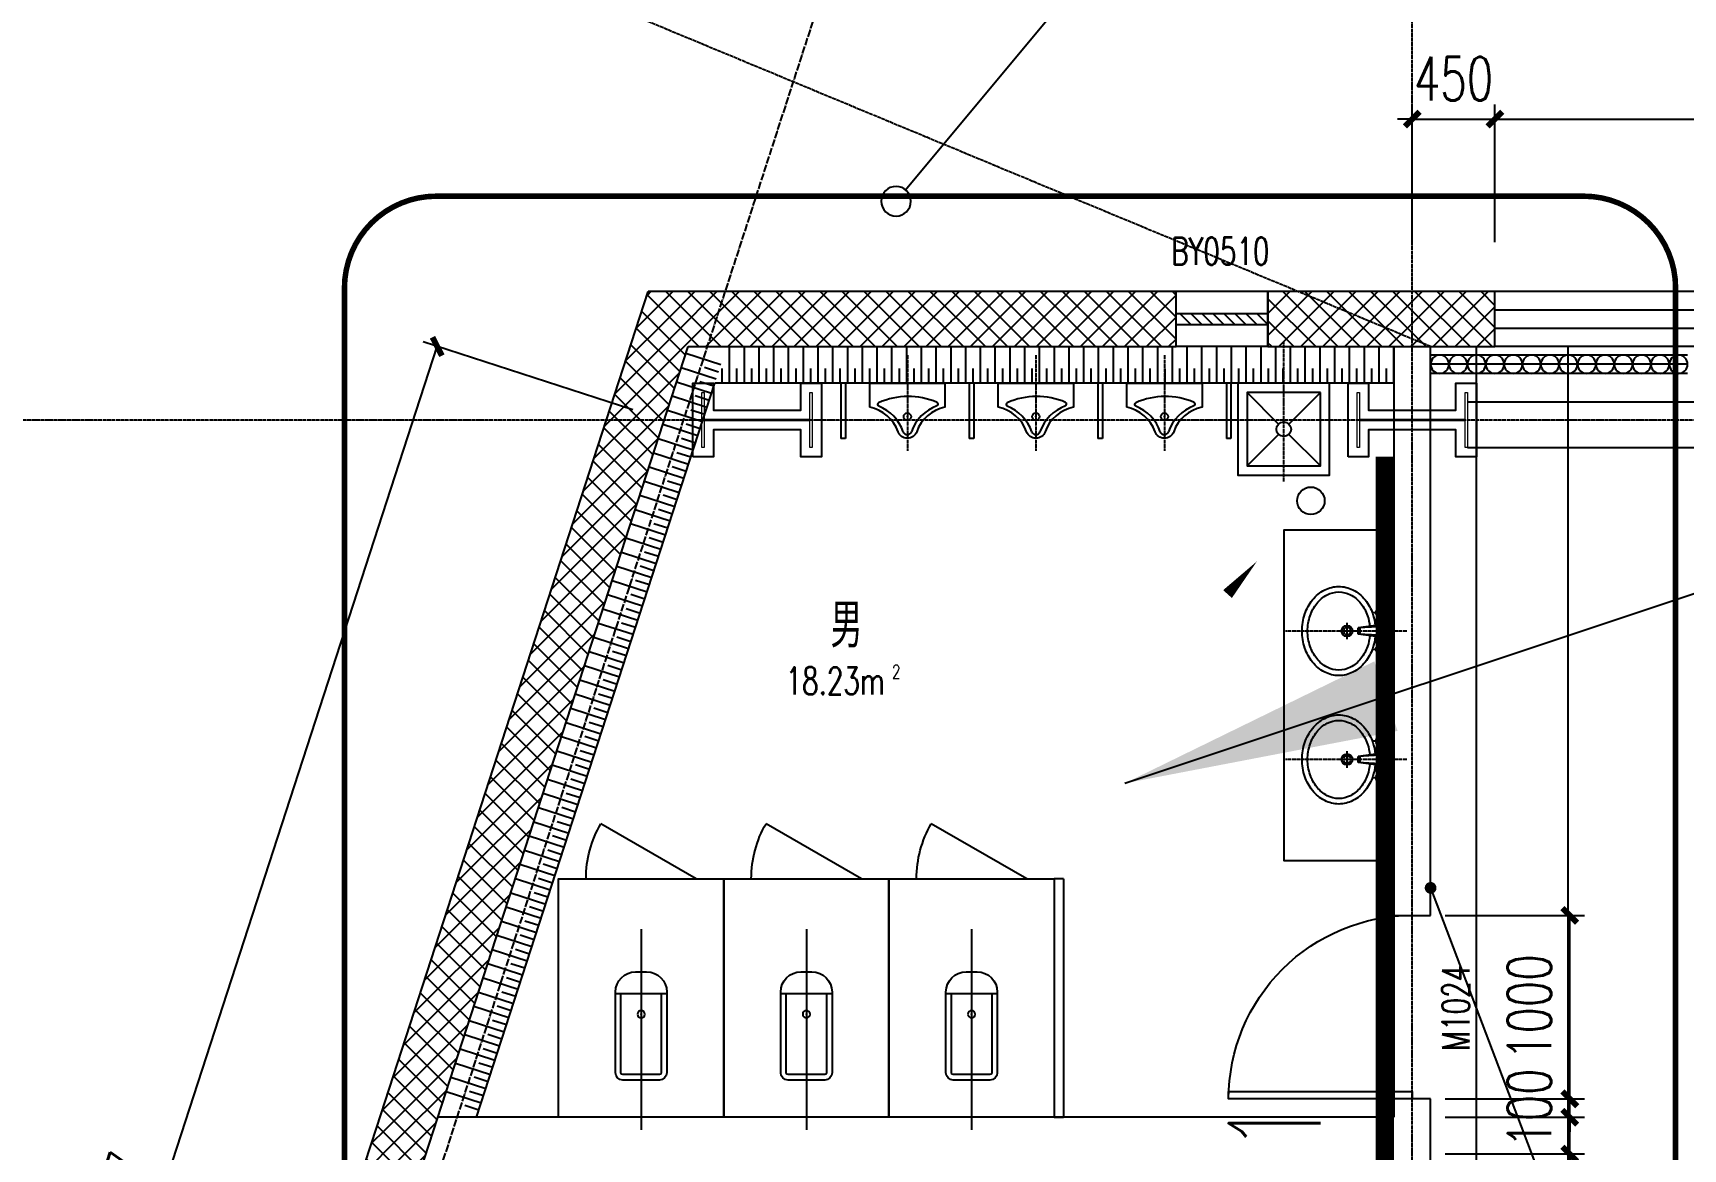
# Model space of a CAD drawing. Extents: x -954573 to 446329, y 489853 to 1226784.
# Drawn here: x -234466 to -225480, y 827847 to 833929 of the extents above; entities that cross this region are included whole.
import ezdxf
from ezdxf.enums import TextEntityAlignment as Align

# ---------------------------------------------------------------- set-up
doc = ezdxf.new("R2010")
doc.units = 0
doc.header["$LTSCALE"] = 10
doc.header["$MEASUREMENT"] = 0
for name, pattern in [('10平面$0$10平面$1$DOTE', [2.4200000000000004, 2, -0.2, 0.02, -0.2]), ('10平面$0$CENTER', [2, 1.25, -0.25, 0.25, -0.25]), ('10平面$0$DOTE', [2.4200000000000004, 2, -0.2, 0.02, -0.2]), ('10平面$1$DASH', [0.35, 0.25, -0.1])]:
    doc.linetypes.add(name, pattern=pattern)
doc.layers.get('Defpoints').update_dxf_attribs({"color": 210})
for name, color, linetype in [('10平面$0$10平面$1$A-AXIS-DOTE', 8, '10平面$0$10平面$1$DOTE'), ('10平面$0$99平面图例外参$0$A-HATCH-2', 251, 'Continuous'), ('10平面$0$A-AXIS-DOTE', 8, '10平面$0$DOTE'), ('10平面$0$A-AXIS-DP', 8, 'Continuous'), ('10平面$0$A-AXIS-SYMB', 8, 'Continuous'), ('10平面$0$A-HATCH-2', 8, 'Continuous'), ('10平面$0$A-HRAIL', 8, 'Continuous'), ('10平面$0$A-LIN-V', 8, 'Continuous'), ('10平面$0$A-SFCE', 8, 'Continuous'), ('10平面$0$A-WC', 8, 'Continuous'), ('10平面$0$A-WINDOW', 8, 'Continuous'), ('10平面$0$AS-WALL', 8, 'Continuous'), ('10平面$0$DIM_ELEV', 3, 'Continuous'), ('10平面$0$DIM_SYMB', 8, 'Continuous'), ('10平面$0$PUB_HATCH', 8, 'Continuous'), ('10平面$0$建-房间', 8, 'Continuous'), ('10平面$0$建-窗', 8, 'Continuous'), ('10平面$0$建-门', 8, 'Continuous'), ('10平面$0$建-门窗编号', 8, 'Continuous'), ('A-LIN-V', 9, 'Continuous'), ('建-引出', 3, 'Continuous')]:
    doc.layers.add(name, color=color, linetype=linetype)
for name, color, linetype, lineweight in [('10平面$0$S-col', 2, 'Continuous', 0), ('10平面$0$THIN', 7, 'Continuous', 0), ('10平面$0$柱间支撑', 6, '10平面$0$CENTER', 0)]:
    doc.layers.add(name, color=color, linetype=linetype, lineweight=lineweight)
doc.styles.add('10平面$0$_TCH_DIM_T3', font='SIMPLEX', dxfattribs={"width": 0.7058823529411765, "bigfont": 'GBCBIG'})
doc.styles.add('10平面$0$A-AREA', font='SIMPLEX', dxfattribs={"bigfont": 'GBCBIG'})
doc.styles.add('10平面$0$A-WIN-LABEL', font='SIMPLEX', dxfattribs={"bigfont": 'GBCBIG'})
doc.styles.add('10平面$0$TSSD_Rein', font='tj-romans1.shx', dxfattribs={"width": 0.7, "bigfont": 'tj-hztxt.shx'})
doc.dimstyles.new('10平面$0$_TCH_ARCH&&80', dxfattribs={"dimtxt": 238, "dimasz": 80, "dimexe": 80, "dimexo": 80, "dimgap": 101, "dimtad": 1, "dimdec": 0, "dimzin": 0, "dimdsep": 46, "dimtxsty": '10平面$0$_TCH_DIM_T3', "dimblk": '10平面$0$_ArchTick', "dimcen": 0.09, "dimclrt": 7, "dimazin": 2, "dimtfac": 1, "dimtdec": 0, "dimtix": 1, "dimtmove": 2, "dimatfit": 3, "dimfxl": 0, "dimtolj": 1, "dimtzin": 0, "dimarcsym": 0})
pattern_1 = [(45, (60, 0), (-60.000060993344, 60.000060993344), []), (135, (60, 0), (-60.000060993344, -60.00006099334399), [])]

# ---------------------------------------------------------------- blocks, each defined once
blk = doc.blocks.new('10平面$0$dote')
at = {"layer": '10平面$0$A-AXIS-DOTE'}
for p, q in [((-6217.799674731155, -68993.86730922048), (-6217.799674731155, 36662.32227753196)), ((76282.2003252692, 27000.00000000012), (-41310, 26999.99999999988))]:
    blk.add_line(p, q, dxfattribs=at)
at = {"layer": '10平面$0$A-AXIS-DOTE', "ltscale": 2}
blk.add_lwpolyline([(-35305.3199793071, -50417.38143724785), (-8818.791725375806, 31214.71428946406)], dxfattribs=at)
blk = doc.blocks.new('10平面$0$厕卫')
at = {"layer": '10平面$0$A-AXIS-DOTE', "linetype": '10平面$1$DASH'}
blk.add_line((50, -823.114372253418), (50, 271.885627746582), dxfattribs=at)
at = {"layer": '10平面$0$A-WC'}
for p, q in [((-59.78343963623047, -40), (-59.78343963623047, -469.6564288139343)), ((149.7834396362305, -30), (-49.78343963623047, -30)), ((159.7834396362305, -469.6564288139343), (159.7834396362305, -40)), ((189.7834396362305, -469.6564288139343), (-89.78343963623047, -469.6564288139343)), ((350, -1097.23339176178), (-169.6152420043945, -1397.23339176178))]:
    blk.add_line(p, q, dxfattribs=at)
blk.add_lwpolyline([(-400, 202.7666082382202), (-400, -1097.23339176178), (500, -1097.23339176178), (500, 202.7666082382202)], close=True, dxfattribs=at)
blk.add_lwpolyline([(189.7834396362305, -40, 0.4142135623730951), (149.7834396362305, 0), (-49.78343963623047, 0, 0.4142135623730951), (-89.78343963623047, -40), (-89.78343963623047, -479.6564288139343, 0.4142135623730951), (20.21656036376953, -589.6564288139343), (79.78343963623047, -589.6564288139343, 0.4142135623730903), (189.7834396362305, -479.6564288139343)], format="xyb", close=True, dxfattribs=at)
blk.add_circle((50, -358.6146011352539), 20, dxfattribs=at)
for centre, radius, start, end in [((-49.78343963623047, -40), 10, 90, 180), ((149.7834396362305, -40), 10, 0, 90), ((350, -1097.23339176178), 599.9999999999995, 180, 209.9998831151044)]:
    blk.add_arc(centre, radius, start, end, dxfattribs=at)
for p in [(50, 0), (50, -358.6146011352539)]:
    blk.add_point(p, dxfattribs=at)
blk = doc.blocks.new('10平面$0$$lvtry$00000224')
at = {"color": 0}
for p, q in [((-362.5000001189765, -1.369509844441253e-06), (-362.5000001189765, -300.0000013695098)), ((-337.5000001189765, -1.369509845972061e-06), (-362.5000001189765, -1.369509844441253e-06)), ((-337.5000001189765, -1.369509845972061e-06), (-337.5000001189765, -300.0000013695098)), ((337.4999998810235, -1.369509844441253e-06), (337.4999998810235, -300.0000013695098)), ((362.4999998810235, -1.369509845972061e-06), (337.4999998810235, -1.369509844441253e-06)), ((362.4999998810235, -1.369509845972061e-06), (362.4999998810235, -300.0000013695098)), ((-337.5000001189765, -300.0000013695098), (-362.5000001189765, -300.0000013695098)), ((362.4999998810235, -300.0000013695098), (337.4999998810235, -300.0000013695098))]:
    blk.add_line(p, q, dxfattribs=at)
at = {"color": 0, "elevation": 1e-08}
blk.add_lwpolyline([(-205, -130.6921668672003), (-205, 0), (205, 0), (205, -130.6921668676659, 0.2680681872429386), (50.76696929242462, -263.4628327437676, -0.3177651244820785), (-5.727633833885193e-08, -299.6467267489061, -0.3177651238976431), (-50.76696929195896, -263.4628327442333, 0.2680681872434905)], format="xyb", close=True, dxfattribs=at)
at = {"color": 0}
blk.add_circle((0, -181.622158779297, 1e-08), 20, dxfattribs=at)
for centre, radius, start, end in [((5.09339536074549, -466.4251228258945, 1e-08), 395.0016948295107, 66.66751465096227, 114.1083874687021), ((-152.1659696591087, -115.0054347957484, 1e-08), 10, 114.1083874687021, 248.1393961379835), ((-242.8073158459738, -340.9316236418672, 1e-08), 233.4306809856922, 19.26394190434416, 68.13939613798351), ((242.8073158459738, -340.9316236418672, 1e-08), 233.4306809856917, 110.4941076083355, 160.7360580956559), ((157.579544424545, -112.9081085743383, 1e-08), 10, 290.4941076083355, 66.66751465096227), ((0.2095041857101023, -256, 1e-08), 23.99999999999859, 199.2639419043441, 269.499839251993), ((-0.2095041857101023, -256, 1e-08), 24.00000000000079, 270.500160748007, 340.7360580956558)]:
    blk.add_arc(centre, radius, start, end, dxfattribs=at)
blk.add_point((0, -181.622158779297, 1e-08), dxfattribs=at)
at = {"layer": '10平面$0$A-AXIS-DOTE'}
blk.add_lwpolyline([(-1.327134668827057e-07, 152.6724720913917), (-1.327134668827057e-07, -367.3275279086083)], dxfattribs=at)
blk = doc.blocks.new('10平面$0$小便器')
at = {"layer": '10平面$0$A-WC', "xscale": -1, "rotation": 89.99999999999999}
blk.add_blockref('10平面$0$$lvtry$00000224', (2044606.132980346, 1695653.609367371), dxfattribs=at)
blk = doc.blocks.new('10平面$0$45345')
at = {"layer": '10平面$0$A-WC'}
h = blk.add_hatch(dxfattribs=at)
h.set_pattern_fill('ANSI31', color=256, scale=10, angle=7.69694232914171e-13)
h.set_pattern_definition([(30.00000000072439, (40598742844.53468, 3385776346.450553), (-7.937500000173811, 13.74815328497761), [])])
edge = h.paths.add_edge_path()
edge.add_arc((40598742441.34776, 3385774511.717568), 50, 0, 360)
blk.add_circle((40598742441.34776, 3385774511.717568), 50, dxfattribs=at)
blk = doc.blocks.new('10平面$0$A$C34D37DA4')
at = {"ltscale": 0.5}
for points in [[(-250.0000003376044, -107.7489576064982), (249.9999996623956, -107.7489576064982), (249.9999996623956, 392.2510423935018), (-250.0000003376044, 392.2510423935018)], [(-200.0000003376044, -57.74895760649815), (199.9999996623956, -57.74895760649815), (199.9999996623956, 342.2510423935018), (-200.0000003376044, 342.2510423935018)]]:
    blk.add_lwpolyline(points, close=True, dxfattribs=at)
for points in [[(-200.0000003376044, 342.2510423935018), (-28.28427158528939, 170.5353136411868)], [(28.28427091008052, 170.5353136411868), (199.9999996623956, 342.2510423935018)], [(-200.0000003376044, -57.74895760649815), (-28.28427158528939, 113.9667711458169)], [(28.28427091008052, 113.9667711458169), (199.9999996623956, -57.74895760649815)]]:
    blk.add_lwpolyline(points, dxfattribs=at)
blk.add_circle((-3.37604433298111e-07, 142.2510423935018), 40, dxfattribs=at)
at = {"layer": '10平面$0$A-AXIS-DOTE'}
blk.add_lwpolyline([(0, 427.4235144928098), (0, -332.5764855071902)], dxfattribs=at)
blk = doc.blocks.new('10平面$0$_FZH')
at = {"layer": '10平面$0$A-HATCH-2'}
blk.add_lwpolyline([(-0.4374999996794031, -0.2500000000006821), (-0.4374999996794031, 0.2499999999993179), (-0.2974999996793031, 0.2499999999993179), (-0.2974999996793031, 0.06749999999919964), (0.2975000003207242, 0.06749999999919964), (0.2975000003207242, 0.2499999999993179), (0.4375000003205969, 0.2499999999993179), (0.4375000003205969, -0.2500000000006821), (0.2975000003207242, -0.2500000000006821), (0.2975000003207242, -0.06750000000079126), (-0.2974999996793031, -0.06750000000079126), (-0.2974999996793031, -0.2500000000006821)], close=True, dxfattribs=at)
at = {"layer": '10平面$0$S-col'}
blk.add_lwpolyline([(-0.3749999996794031, -0.1875000000006821), (-0.3749999996794031, 0.1874999999993179), (-0.3599999996793031, 0.1874999999993179), (-0.3599999996793031, 0.004999999999199645), (0.3600000003207242, 0.004999999999199645), (0.3600000003207242, 0.1874999999993179), (0.3750000003205969, 0.1874999999993179), (0.3750000003205969, -0.1875000000006821), (0.3600000003207242, -0.1875000000006821), (0.3600000003207242, -0.00500000000079126), (-0.3599999996793031, -0.00500000000079126), (-0.3599999996793031, -0.1875000000006821)], close=True, dxfattribs=at)
blk = doc.blocks.new('10平面$0$w4234324')
at = {"xscale": 800.0000000000005, "yscale": 800.0000000000005, "zscale": 800.0000000000005}
for p in [(-230522.6919959126, 831819.9999961852), (-226954.1845321655, 831819.9999961853)]:
    blk.add_blockref('10平面$0$_FZH', p, dxfattribs=at)
blk = doc.blocks.new('10平面$0$3243243')
at = {"layer": '10平面$0$A-HATCH-2', "linetype": '10平面$1$DASH'}
for p, q in [((-226604.1845242854, 741520.0000000218), (-226604.1845242277, 832219.9999999617)), ((-226104.1845242854, 741520.0000000218), (-226104.1845242277, 832219.9999999614))]:
    blk.add_line(p, q, dxfattribs=at)
at = {"layer": '10平面$0$A-SFCE', "linetype": '10平面$1$DASH'}
for p, q in [((-226654.1845319089, 831919.9999999934), (-221900.1845301393, 831919.999999994)), ((-226654.1845319089, 831669.9999999934), (-221900.1845301393, 831669.9999999941))]:
    blk.add_line(p, q, dxfattribs=at)
blk = doc.blocks.new('10平面$0$343243')
at = {"layer": '10平面$0$10平面$1$A-AXIS-DOTE'}
blk.add_lwpolyline([(-137039.1845359175, 783549.9999155595), (-137039.1845291465, 784209.9999155595)], dxfattribs=at)
at = {"layer": '10平面$0$A-WC'}
for p, q in [((-137039.1845330456, 783829.9407035712), (-137039.1845321211, 783920.0591275479)), ((-137084.2437445717, 783874.9999160218), (-136994.125320595, 783874.9999150973)), ((-137070.6291553337, 783706.5430113167), (-137055.8879810546, 783814.2154559261)), ((-137064.1845347106, 783667.647857158), (-137055.8879810546, 783814.2154559261)), ((-137056.3608064828, 783804.1132499352), (-137022.0082601383, 783804.1132495828)), ((-137055.8879810546, 783814.2154559261), (-137022.4810853592, 783814.2154555834)), ((-137014.1845347106, 783667.6478566449), (-137022.4810853592, 783814.2154555834)), ((-137007.7399132893, 783706.5430106715), (-137022.4810853592, 783814.2154555834)), ((-137175.6989661359, 783693.99991696), (-137102.6701027446, 783693.9999162109)), ((-137139.1845348148, 783657.4854848898), (-137139.1845340656, 783730.5143482811)), ((-137064.1845347106, 783667.647857158), (-137070.6291553337, 783706.5430113167)), ((-137064.1845347106, 783667.647857158), (-137014.1845347106, 783667.6478566449)), ((-137063.069927619, 783687.3385976467), (-137015.2991413982, 783687.3385971566)), ((-137014.1845347106, 783667.6478566449), (-137007.7399132893, 783706.5430106715)), ((-136975.6989661359, 783693.9999149082), (-136902.6701027446, 783693.9999141591)), ((-136939.1845348148, 783657.485482838), (-136939.1845340656, 783730.5143462293))]:
    blk.add_line(p, q, dxfattribs=at)
for points in [[(-137068.5861527328, 783721.4655052931, -0.05503366445282638), (-137132.052788923, 783734.964308203, -0.0888493983857469), (-137208.3990421116, 783776.3516643569, -0.1049875008758899), (-137263.2745701811, 783843.1668952166, -0.1201703710503755), (-137282.0112499413, 783919.9999180507, -0.120170371050088), (-137263.2745686047, 783996.8329405003, -0.1049875008761855), (-137208.3990391642, 784063.6481702342, -0.08884939838595049), (-137132.0527851261, 784105.0355248217, -0.08005155327522542), (-137039.1845300698, 784119.9999155595, -0.08005155327514211)], [(-137039.1845300698, 784119.9999155595, -0.08005155327514211), (-136946.3162753206, 784105.0355229162, -0.08884939838606445), (-136869.9700221316, 784063.6481667622, -0.1049875008760499), (-136815.0944940622, 783996.8329359024, -0.120170371050193), (-136796.357814302, 783919.9999130684, -0.1201703710501875), (-136815.0944956387, 783843.1668906187, -0.1049875008760622), (-136869.9700250791, 783776.3516608849, -0.08884939838584911), (-136946.316279117, 783734.9643062975, -0.05503366445274368), (-137009.7829155841, 783721.4655046898, -0.0800515532754416)], [(-137064.5138742414, 783751.2102306456, -0.05606644776381915), (-137122.6293239315, 783763.445851482, -0.08884939838590888), (-137189.6757487428, 783799.7917643017, -0.1049875008761085), (-137236.6424184022, 783856.9773438561, -0.1201703710500949), (-137252.0112499413, 783919.9999177429, -0.1201703710501435), (-137236.642417109, 783983.0224913144, -0.1049875008761313), (-137189.6757462764, 784040.2080699052, -0.08884939838588762), (-137122.6293207193, 784076.5539813492, -0.08005155327528395), (-137039.1845303776, 784089.9999155595, -0.08005155327526944)], [(-137039.1845303776, 784089.9999155595, -0.08005155327526944), (-136955.7397403118, 784076.5539796371, -0.0888493983858896), (-136888.6933155005, 784040.2080668174, -0.1049875008761153), (-136841.7266458411, 783983.022487263, -0.1201703710501367), (-136826.357814302, 783919.9999133762, -0.1201703710501367), (-136841.7266471343, 783856.9773398046, -0.1049875008761155), (-136888.6933179669, 783799.7917612139, -0.08884939838591054), (-136955.7397435241, 783763.4458497699, -0.05606644776380701), (-137013.8551934652, 783751.2102301259, -0.08005155327530532)]]:
    blk.add_lwpolyline(points, format="xyb", dxfattribs=at)
for centre, radius in [((-137039.1845325833, 783874.9999155595), 30), ((-137039.1845325833, 783874.9999155595), 20), ((-137139.1845344402, 783693.9999165855), 25), ((-137139.1845344402, 783693.9999165855), 15), ((-136939.1845344402, 783693.9999145336), 25), ((-136939.1845344402, 783693.9999145336), 15)]:
    blk.add_circle(centre, radius, dxfattribs=at)
for centre, start, end in [((-137040.368334685, 783694.7285667062), 80.52522821089455, 279.4747706136177), ((-137038.0007341804, 783694.7285666818), 260.5252282108945, 99.47477061338024)]:
    blk.add_arc(centre, 7.191400878313289, start, end, dxfattribs=at)
blk = doc.blocks.new('10平面$0$3132')
at = {"layer": '10平面$0$A-AXIS-SYMB'}
blk.add_line((-229714.2276635001, 833074.374151374), (-228225.7723364998, 834865.625848626), dxfattribs=at)
blk.add_lwpolyline([(-229685.1210863826, 833012.3437489022, 1), (-229846.4235866169, 833012.3437489022, 1)], format="xyb", close=True, dxfattribs=at)
at = {"layer": '10平面$0$DIM_ELEV', "linetype": '10平面$1$DASH', "const_width": 30}
blk.add_lwpolyline([(-232270, 833040), (-226020, 833040, -0.414213562373095), (-225520, 832540), (-225520, 827570, -0.414213562373095), (-226020, 827070), (-232270, 827070, -0.414213562373095), (-232770, 827570), (-232770, 832540, -0.414213562373095)], format="xyb", close=True, dxfattribs=at)
blk = doc.blocks.new('10平面$0$23124232432')
at = {"layer": '10平面$0$柱间支撑', "const_width": 100}
blk.add_lwpolyline([(-227104.1845308288, 831620.000003545), (-227104.1845308288, 823020.000003545)], dxfattribs=at)
at = {"layer": '10平面$0$THIN', "style": '10平面$0$TSSD_Rein', "width": 0.7}
blk.add_text('SZC-1', height=500, rotation=90, dxfattribs=at).set_placement((-227304.1845308288, 827320.000003545), align=Align.BOTTOM_CENTER)
blk = doc.blocks.new('10平面$0$99平面图例外参$0$$LinePat$填挖边坡')
at = {"color": 0}
for p, q in [((0, 0), (0, -1500)), ((300, 0), (300, -600))]:
    blk.add_line(p, q, dxfattribs=at)
at = {"layer": 'Defpoints', "color": 0}
blk.add_point((600, 0), dxfattribs=at)
blk = doc.blocks.new('10平面$0$99平面图例外参$0$$LinePat$圆环')
for points in [[(3.637978807091713e-12, 150.0000000000018), (300.0000000000036, 150.0000000000018)], [(3.637978807091713e-12, 1.818989403545856e-12), (300.0000000000036, 1.818989403545856e-12)], [(3.637978807091713e-12, -149.9999999999982), (300.0000000000036, -149.9999999999982)]]:
    blk.add_lwpolyline(points)
at = {"color": 0}
blk.add_circle((150.0000000000036, 1.818989403545856e-12), 150, dxfattribs=at)
blk = doc.blocks.new('10平面$0$34242343243')
at = {"layer": '10平面$0$A-LIN-V'}
for p in [(-232050.5162101047, 828019.9999961831), (-227054.1845319044, 832019.9999961844)]:
    blk.add_line(p, (-230752.6674647968, 832019.9999961844), dxfattribs=at)
at = {"layer": '10平面$0$99平面图例外参$0$A-HATCH-2', "color": 203, "yscale": 0.1333333333333333, "zscale": 0.1333333333333333}
for p, xscale, rotation in [((-230720.2212461666, 832119.9999961851), 0.1355476678420124, 252.0237134181384), ((-230672.2656618883, 832019.9999962447), 0.1340030048142174, 179.9999999990441), ((-230591.8638589997, 832019.9999962434), 0.1340030048142174, 179.9999999990441), ((-230511.4620561112, 832019.999996242), 0.1340030048142174, 179.9999999990441), ((-230431.0602532226, 832019.9999962407), 0.1340030048142174, 179.9999999990441), ((-230350.6584503341, 832019.9999962393), 0.1340030048142174, 179.9999999990441), ((-230270.2566474456, 832019.999996238), 0.1340030048142174, 179.9999999990441), ((-230189.8548445571, 832019.9999962366), 0.1340030048142174, 179.9999999990441), ((-230109.4530416685, 832019.9999962354), 0.1340030048142174, 179.9999999990441), ((-230029.05123878, 832019.999996234), 0.1340030048142174, 179.9999999990441), ((-229948.6494358915, 832019.9999962327), 0.1340030048142174, 179.9999999990441), ((-229868.2476330029, 832019.9999962313), 0.1340030048142174, 179.9999999990441), ((-229787.8458301144, 832019.99999623), 0.1340030048142174, 179.9999999990441), ((-229707.4440272259, 832019.9999962286), 0.1340030048142174, 179.9999999990441), ((-229627.0422243373, 832019.9999962273), 0.1340030048142174, 179.9999999990441), ((-229546.6404214488, 832019.9999962259), 0.1340030048142174, 179.9999999990441), ((-229466.2386185603, 832019.9999962247), 0.1340030048142174, 179.9999999990441), ((-229385.8368156718, 832019.9999962233), 0.1340030048142174, 179.9999999990441), ((-229305.4350127832, 832019.999996222), 0.1340030048142174, 179.9999999990441), ((-229225.0332098947, 832019.9999962206), 0.1340030048142174, 179.9999999990441), ((-229144.6314070062, 832019.9999962193), 0.1340030048142174, 179.9999999990441), ((-229064.2296041176, 832019.9999962179), 0.1340030048142174, 179.9999999990441), ((-228983.8278012291, 832019.9999962166), 0.1340030048142174, 179.9999999990441), ((-228903.4259983406, 832019.9999962152), 0.1340030048142174, 179.9999999990441), ((-228823.024195452, 832019.9999962138), 0.1340030048142174, 179.9999999990441), ((-228742.6223925635, 832019.9999962125), 0.1340030048142174, 179.9999999990441), ((-228662.220589675, 832019.9999962111), 0.1340030048142174, 179.9999999990441), ((-228581.8187867865, 832019.9999962099), 0.1340030048142174, 179.9999999990441), ((-228501.4169838979, 832019.9999962085), 0.1340030048142174, 179.9999999990441), ((-228421.0151810094, 832019.9999962072), 0.1340030048142174, 179.9999999990441), ((-228340.6133781209, 832019.9999962058), 0.1340030048142174, 179.9999999990441), ((-228260.2115752323, 832019.9999962045), 0.1340030048142174, 179.9999999990441), ((-228179.8097723438, 832019.9999962031), 0.1340030048142174, 179.9999999990441), ((-228099.4079694553, 832019.9999962018), 0.1340030048142174, 179.9999999990441), ((-228019.0061665667, 832019.9999962004), 0.1340030048142174, 179.9999999990441), ((-227938.6043636782, 832019.9999961992), 0.1340030048142174, 179.9999999990441), ((-227858.2025607897, 832019.9999961978), 0.1340030048142174, 179.9999999990441), ((-227777.8007579012, 832019.9999961965), 0.1340030048142174, 179.9999999990441), ((-227697.3989550126, 832019.9999961951), 0.1340030048142174, 179.9999999990441), ((-227616.9971521241, 832019.9999961938), 0.1340030048142174, 179.9999999990441), ((-227536.5953492355, 832019.9999961924), 0.1340030048142174, 179.9999999990441), ((-227456.193546347, 832019.9999961911), 0.1340030048142174, 179.9999999990441), ((-227375.7917434585, 832019.9999961897), 0.1340030048142174, 179.9999999990441), ((-227295.38994057, 832019.9999961884), 0.1340030048142174, 179.9999999990441), ((-227214.9881376814, 832019.999996187), 0.1340030048142174, 179.9999999990441), ((-227134.5863347929, 832019.9999961858), 0.1340030048142174, 179.9999999990441), ((-227054.1845319044, 832019.9999961844), 0.1340030048142174, 179.9999999990441), ((-230745.3211511466, 832042.641505619), 0.1355476678420124, 252.0237134181384), ((-230770.4210561267, 831965.2830150529), 0.1355476678420124, 252.0237134181384), ((-230795.5209611066, 831887.9245244869), 0.1355476678420124, 252.0237134181384), ((-230820.6208660867, 831810.5660339207), 0.1355476678420124, 252.0237134181384), ((-230845.7207710667, 831733.2075433547), 0.1355476678420124, 252.0237134181384), ((-230895.9205810267, 831578.4905622225), 0.1355476678420124, 252.0237134181384), ((-230870.8206760467, 831655.8490527886), 0.1355476678420124, 252.0237134181384), ((-230921.0204860067, 831501.1320716565), 0.1355476678420124, 252.0237134181384), ((-230946.1203909867, 831423.7735810904), 0.1355476678420124, 252.0237134181384), ((-230971.2202959667, 831346.4150905244), 0.1355476678420124, 252.0237134181384), ((-230996.3202009467, 831269.0565999582), 0.1355476678420124, 252.0237134181384), ((-231021.4201059268, 831191.6981093922), 0.1355476678420124, 252.0237134181384), ((-231046.5200109068, 831114.339618826), 0.1355476678420124, 252.0237134181384), ((-231096.7198208668, 830959.6226376939), 0.1355476678420124, 252.0237134181384), ((-231071.6199158868, 831036.98112826), 0.1355476678420124, 252.0237134181384), ((-231121.8197258468, 830882.2641471279), 0.1355476678420124, 252.0237134181384), ((-231146.9196308268, 830804.9056565618), 0.1355476678420124, 252.0237134181384), ((-231172.0195358068, 830727.5471659957), 0.1355476678420124, 252.0237134181384), ((-231197.1194407868, 830650.1886754297), 0.1355476678420124, 252.0237134181384), ((-231222.2193457668, 830572.8301848635), 0.1355476678420124, 252.0237134181384), ((-231272.4191557268, 830418.1132037314), 0.1355476678420124, 252.0237134181384), ((-231247.3192507468, 830495.4716942975), 0.1355476678420124, 252.0237134181384), ((-231297.5190607069, 830340.7547131653), 0.1355476678420124, 252.0237134181384), ((-231322.6189656869, 830263.3962225993), 0.1355476678420124, 252.0237134181384), ((-231347.7188706669, 830186.0377320332), 0.1355476678420124, 252.0237134181384), ((-231372.8187756469, 830108.6792414672), 0.1355476678420124, 252.0237134181384), ((-231397.9186806269, 830031.320750901), 0.1355476678420124, 252.0237134181384), ((-231448.1184905869, 829876.6037697688), 0.1355476678420124, 252.0237134181384), ((-231423.0185856069, 829953.962260335), 0.1355476678420124, 252.0237134181384), ((-231473.2183955669, 829799.2452792028), 0.1355476678420124, 252.0237134181384), ((-231498.3183005469, 829721.8867886368), 0.1355476678420124, 252.0237134181384), ((-231523.4182055269, 829644.5282980707), 0.1355476678420124, 252.0237134181384), ((-231548.518110507, 829567.1698075046), 0.1355476678420124, 252.0237134181384), ((-231573.618015487, 829489.8113169385), 0.1355476678420124, 252.0237134181384), ((-231623.817825447, 829335.0943358063), 0.1355476678420124, 252.0237134181384), ((-231598.717920467, 829412.4528263725), 0.1355476678420124, 252.0237134181384), ((-231648.917730427, 829257.7358452403), 0.1355476678420124, 252.0237134181384), ((-231674.017635407, 829180.3773546743), 0.1355476678420124, 252.0237134181384), ((-231699.117540387, 829103.0188641081), 0.1355476678420124, 252.0237134181384), ((-231724.217445367, 829025.6603735421), 0.1355476678420124, 252.0237134181384), ((-231749.317350347, 828948.301882976), 0.1355476678420124, 252.0237134181384), ((-231799.5171603071, 828793.5849018438), 0.1355476678420124, 252.0237134181384), ((-231774.417255327, 828870.94339241), 0.1355476678420124, 252.0237134181384), ((-231824.6170652871, 828716.2264112778), 0.1355476678420124, 252.0237134181384), ((-231849.7169702671, 828638.8679207116), 0.1355476678420124, 252.0237134181384), ((-231874.8168752471, 828561.5094301456), 0.1355476678420124, 252.0237134181384), ((-231899.9167802271, 828484.1509395796), 0.1355476678420124, 252.0237134181384), ((-231925.0166852071, 828406.7924490134), 0.1355476678420124, 252.0237134181384), ((-231950.1165901871, 828329.4339584474), 0.1355476678420124, 252.0237134181384), ((-232000.3164001471, 828174.7169773153), 0.1355476678420124, 252.0237134181384), ((-231975.2164951671, 828252.0754678813), 0.1355476678420124, 252.0237134181384), ((-232025.4163051271, 828097.3584867491), 0.1355476678420124, 252.0237134181384)]:
    blk.add_blockref('10平面$0$99平面图例外参$0$$LinePat$填挖边坡', p, dxfattribs=dict(at, xscale=xscale, rotation=rotation))
at = {"layer": '10平面$0$A-HRAIL', "xscale": -0.3333333334560343, "yscale": 0.3333333333333333, "zscale": 0.3333333333333333, "rotation": 5.280501065367523e-11}
for p in [(-226754.1845318694, 832123.9999885313), (-226654.1845318326, 832123.9999885315), (-226554.1845317958, 832123.9999885315), (-226454.184531759, 832123.9999885316), (-226354.1845317222, 832123.9999885317), (-226254.1845316854, 832123.9999885318), (-226154.1845316486, 832123.9999885319), (-226054.1845316118, 832123.9999885319), (-225954.184531575, 832123.999988532), (-225854.1845315381, 832123.9999885322), (-225754.1845315013, 832123.9999885323), (-225654.1845314645, 832123.9999885323), (-225554.1845314277, 832123.9999885324), (-225454.1845313909, 832123.9999885325)]:
    blk.add_blockref('10平面$0$99平面图例外参$0$$LinePat$圆环', p, dxfattribs=at)
blk = doc.blocks.new('10平面$0$_ArchTick')
at = {"color": 0, "linetype": 'ByBlock', "const_width": 0.4}
blk.add_lwpolyline([(-0.5, -0.5), (0.5, 0.5)], dxfattribs=at)
blk = doc.blocks.new('*D4041')
at = {"layer": '10平面$0$A-AXIS-DP', "color": 0, "lineweight": -2}
for p, q in [((-226096.3591134772, 828019.9999961861), (-226096.3591134772, 828099.9999961861)), ((-226774.1845319144, 828019.9999961861), (-226016.3591134772, 828019.9999961861)), ((-226096.3591134772, 827819.9999961861), (-226096.3591134772, 828019.9999961861)), ((-226774.1845319145, 827819.9999961861), (-226016.3591134772, 827819.9999961861)), ((-226096.3591134772, 827819.9999961861), (-226096.3591134772, 827739.9999961861))]:
    blk.add_line(p, q, dxfattribs=at)
at = {"layer": 'Defpoints', "color": 0}
for p in [(-226854.1845319144, 828019.9999961861), (-226096.3591134772, 828019.9999961861), (-226854.1845319145, 827819.9999961861)]:
    blk.add_point(p, dxfattribs=at)
at = {"layer": '10平面$0$A-AXIS-DP', "color": 0, "lineweight": -2, "xscale": 80, "yscale": 80, "zscale": 80}
for p, rotation in [((-226096.3591134772, 828019.9999961861), 270), ((-226096.3591134772, 827819.9999961861), 90)]:
    blk.add_blockref('10平面$0$_ArchTick', p, dxfattribs=dict(at, rotation=rotation))
at = {"layer": '10平面$0$A-AXIS-DP', "color": 7, "insert": (-226316.3591134773, 827523.9999961853), "char_height": 238, "attachment_point": 5, "rotation": 90, "style": '10平面$0$_TCH_DIM_T3'}
blk.add_mtext('\\A1;200', dxfattribs=at)
blk = doc.blocks.new('*D4042')
at = {"layer": '10平面$0$A-AXIS-DP', "color": 0, "lineweight": -2}
for p, q in [((-226096.3591134771, 828119.9999961755), (-226096.3591134771, 828199.9999961755)), ((-226774.1845319143, 828119.9999961755), (-226016.3591134771, 828119.9999961755)), ((-226096.3591134771, 828019.9999961861), (-226096.3591134771, 828119.9999961755)), ((-226774.1845319144, 828019.9999961861), (-226016.3591134771, 828019.9999961861)), ((-226096.3591134771, 828019.9999961861), (-226096.3591134771, 827939.9999961861))]:
    blk.add_line(p, q, dxfattribs=at)
at = {"layer": 'Defpoints', "color": 0}
for p in [(-226854.1845319143, 828119.9999961755), (-226096.3591134771, 828119.9999961755), (-226854.1845319144, 828019.9999961861)]:
    blk.add_point(p, dxfattribs=at)
at = {"layer": '10平面$0$A-AXIS-DP', "color": 0, "lineweight": -2, "xscale": 80, "yscale": 80, "zscale": 80}
for p, rotation in [((-226096.3591134771, 828119.9999961755), 270), ((-226096.3591134771, 828019.9999961861), 90)]:
    blk.add_blockref('10平面$0$_ArchTick', p, dxfattribs=dict(at, rotation=rotation))
at = {"layer": '10平面$0$A-AXIS-DP', "color": 7, "insert": (-226316.3591134768, 828069.9999961806), "char_height": 238, "attachment_point": 5, "rotation": 90, "style": '10平面$0$_TCH_DIM_T3'}
blk.add_mtext('\\A1;100', dxfattribs=at)
blk = doc.blocks.new('*D4043')
at = {"layer": '10平面$0$A-AXIS-DP', "color": 0, "lineweight": -2}
for p, q in [((-226774.1845319138, 829119.9999962137), (-226016.3591134768, 829119.9999962137)), ((-226096.3591134768, 828119.9999961755), (-226096.3591134768, 829119.9999962137)), ((-226774.1845319143, 828119.9999961755), (-226016.3591134768, 828119.9999961755))]:
    blk.add_line(p, q, dxfattribs=at)
at = {"layer": 'Defpoints', "color": 0}
for p in [(-226854.1845319138, 829119.9999962137), (-226096.3591134768, 829119.9999962137), (-226854.1845319143, 828119.9999961755)]:
    blk.add_point(p, dxfattribs=at)
at = {"layer": '10平面$0$A-AXIS-DP', "color": 0, "lineweight": -2, "xscale": 80, "yscale": 80, "zscale": 80}
for p, rotation in [((-226096.3591134768, 829119.9999962137), 90), ((-226096.3591134768, 828119.9999961755), 270)]:
    blk.add_blockref('10平面$0$_ArchTick', p, dxfattribs=dict(at, rotation=rotation))
at = {"layer": '10平面$0$A-AXIS-DP', "color": 7, "insert": (-226316.3591134765, 828619.9999961944), "char_height": 238, "attachment_point": 5, "rotation": 90, "style": '10平面$0$_TCH_DIM_T3'}
blk.add_mtext('\\A1;1000', dxfattribs=at)
blk = doc.blocks.new('*D4275')
at = {"layer": '10平面$0$A-AXIS-DP', "color": 0, "lineweight": -2}
for p, q in [((-226954.1845319089, 832789.9999999447), (-226954.1845319089, 833539.9999961832)), ((-226504.1845318865, 832789.9999999448), (-226504.1845318865, 833539.9999961832)), ((-226954.1845319089, 833459.9999961832), (-227034.1845319089, 833459.9999961832)), ((-226954.1845319089, 833459.9999961832), (-226504.1845318865, 833459.9999961832)), ((-226504.1845318865, 833459.9999961832), (-226424.1845318865, 833459.9999961832))]:
    blk.add_line(p, q, dxfattribs=at)
at = {"layer": 'Defpoints', "color": 0}
for p in [(-226504.1845318865, 833459.9999961832), (-226954.1845319089, 832709.9999999447), (-226504.1845318865, 832709.9999999448)]:
    blk.add_point(p, dxfattribs=at)
at = {"layer": '10平面$0$A-AXIS-DP', "color": 0, "lineweight": -2, "xscale": 80, "yscale": 80, "zscale": 80}
blk.add_blockref('10平面$0$_ArchTick', (-226954.1845319089, 833459.9999961832), dxfattribs=at)
at = {"layer": '10平面$0$A-AXIS-DP', "color": 0, "lineweight": -2, "xscale": 80, "yscale": 80, "zscale": 80, "rotation": 180}
blk.add_blockref('10平面$0$_ArchTick', (-226504.1845318865, 833459.9999961832), dxfattribs=at)
at = {"layer": '10平面$0$A-AXIS-DP', "color": 7, "insert": (-226729.1845318977, 833679.9999961832), "char_height": 238, "attachment_point": 5, "style": '10平面$0$_TCH_DIM_T3'}
blk.add_mtext('\\A1;450', dxfattribs=at)
blk = doc.blocks.new('*D4276')
at = {"layer": '10平面$0$A-AXIS-DP', "color": 0, "lineweight": -2}
for p, q in [((-226504.1845318865, 832789.9999999448), (-226504.1845318865, 833539.9999961839)), ((-222404.1845318884, 832789.9999999459), (-222404.1845318884, 833539.9999961839)), ((-226504.1845318865, 833459.9999961839), (-222404.1845318884, 833459.9999961839))]:
    blk.add_line(p, q, dxfattribs=at)
at = {"layer": 'Defpoints', "color": 0}
for p in [(-222404.1845318884, 833459.9999961839), (-226504.1845318865, 832709.9999999448), (-222404.1845318884, 832709.9999999459)]:
    blk.add_point(p, dxfattribs=at)
at = {"layer": '10平面$0$A-AXIS-DP', "color": 0, "lineweight": -2, "xscale": 80, "yscale": 80, "zscale": 80, "rotation": 180}
blk.add_blockref('10平面$0$_ArchTick', (-226504.1845318865, 833459.9999961839), dxfattribs=at)
at = {"layer": '10平面$0$A-AXIS-DP', "color": 0, "lineweight": -2, "xscale": 80, "yscale": 80, "zscale": 80}
blk.add_blockref('10平面$0$_ArchTick', (-222404.1845318884, 833459.9999961839), dxfattribs=at)
at = {"layer": '10平面$0$A-AXIS-DP', "color": 7, "insert": (-224454.1845318875, 833679.9999961839), "char_height": 238, "attachment_point": 5, "style": '10平面$0$_TCH_DIM_T3'}
blk.add_mtext('\\A1;4100', dxfattribs=at)
blk = doc.blocks.new('*D4339')
at = {"layer": '10平面$0$A-AXIS-DP', "color": 0, "lineweight": -2}
for p, q in [((-235347.0460997129, 822721.3049645489), (-232264.862581561, 832220.6662092118)), ((-231199.2445205916, 831874.9134433604), (-232340.9573279556, 832245.356076995)), ((-234281.4280387435, 822375.5521986975), (-235423.1408461074, 822745.9948323321))]:
    blk.add_line(p, q, dxfattribs=at)
at = {"layer": 'Defpoints', "color": 0}
for p in [(-232264.862581561, 832220.6662092118), (-231123.1497741971, 831850.2235755771), (-234205.3332923489, 822350.8623309142)]:
    blk.add_point(p, dxfattribs=at)
at = {"layer": '10平面$0$A-AXIS-DP', "color": 0, "lineweight": -2, "xscale": 80, "yscale": 80, "zscale": 80}
for p, rotation in [((-232264.862581561, 832220.6662092118), 72.02371341813641), ((-235347.0460997129, 822721.3049645489), 252.0237134181364)]:
    blk.add_blockref('10平面$0$_ArchTick', p, dxfattribs=dict(at, rotation=rotation))
at = {"layer": '10平面$0$A-AXIS-DP', "color": 7, "insert": (-234015.2148932219, 827538.8827232841), "char_height": 238, "attachment_point": 5, "rotation": 72.02371341813641, "style": '10平面$0$_TCH_DIM_T3'}
blk.add_mtext('\\A1;9987', dxfattribs=at)
blk = doc.blocks.new('*U3213')
at = {"color": 0}
blk.add_lwpolyline([(500, 0), (499.9999999999999, 1000), (459.9999999999999, 1000), (460, 0)], close=True, dxfattribs=at)
blk.add_arc((500, 0), 1000, 90, 180, dxfattribs=at)
blk = doc.blocks.new('*U3212')
at = {"color": 0, "xscale": 0.001, "yscale": 0.001, "zscale": 0.001}
blk.add_blockref('*U3213', (0, 0), dxfattribs=at)
blk = doc.blocks.new('10平面$0$WINDOW2DLIB$DYNSTYLE$00000005')
at = {"color": 0}
for points in [[(-0.4999999999999964, 0.5000000000000142), (-0.4999999999999964, -0.4999999999999858)], [(-0.4999999999999964, 0.5000000000000142), (0.5000000000000036, 0.5000000000000142)], [(0.5000000000000036, -0.4999999999999858), (0.5000000000000036, 0.5000000000000142)], [(0.5000000000000036, 0.1666666666666714), (-0.4999999999999964, 0.1666666666666714)], [(0.5000000000000036, -0.1666666666666572), (-0.4999999999999964, -0.1666666666666572)], [(-0.4999999999999964, -0.4999999999999858), (0.5000000000000036, -0.4999999999999858)]]:
    blk.add_lwpolyline(points, dxfattribs=at)
blk = doc.blocks.new('*U3284')
at = {"color": 0}
for p, q in [((-250.000000492626, 149.9999999983263), (250.0000005524926, 149.9999999983263)), ((250.0000005524344, 29.99999999988336), (-250.0000004925678, 29.99999999988336)), ((-250.0000004925678, -30.00000000011664), (-190.0000004925679, 29.99999999988336)), ((-190.0000004925678, -30.00000000011664), (-130.0000004925679, 29.99999999988336)), ((-130.0000004925678, -30.00000000011664), (-70.0000004925679, 29.99999999988336)), ((-70.0000004925678, -30.00000000011664), (-10.00000049256792, 29.99999999988336)), ((-10.00000049256781, -30.00000000011664), (49.99999950743208, 29.99999999988336)), ((49.99999950743216, -30.00000000011664), (109.9999995074321, 29.99999999988336)), ((109.9999995074322, -30.00000000011664), (169.9999995074321, 29.99999999988336)), ((169.9999995074322, -30.00000000011664), (229.9999995074321, 29.99999999988336)), ((250.0000005524344, -30.00000000011664), (-250.0000004925678, -30.00000000011664)), ((-250.000000492626, -150.0000000016737), (250.0000005524926, -150.0000000016737))]:
    blk.add_line(p, q, dxfattribs=at)
for points in [[(-250.000000492626, -150.0000000016737), (-250.000000492626, 149.9999999983263)], [(250.0000005524926, -150.0000000016737), (250.0000005524926, 149.9999999983263)]]:
    blk.add_lwpolyline(points, dxfattribs=at)
blk = doc.blocks.new('*U3283')
at = {"color": 0, "xscale": 0.001999999996058992, "yscale": 0.003333333333333334, "zscale": 0.001999999996058992}
blk.add_blockref('*U3284', (0, 0), dxfattribs=at)
blk = doc.blocks.new('10平面')
at = {"layer": '10平面$0$PUB_HATCH'}
h = blk.add_hatch(dxfattribs=at)
h.set_pattern_fill('多孔材料', color=256, scale=30, style=0)
h.set_pattern_definition(pattern_1)
h.paths.add_polyline_path([(-232593.6024058071, 827966.2934982788), (-232308.2471068275, 827873.706494092), (-230898.0392134925, 832219.999999963), (-231116.0968383784, 832519.9999999652)])
h = blk.add_hatch(dxfattribs=at)
h.set_pattern_fill('多孔材料', color=256, scale=30, style=0)
h.set_pattern_definition(pattern_1)
h.paths.add_polyline_path([(-230898.0392134925, 832219.999999963), (-228240.0000010023, 832219.9999999669), (-228240.0000010023, 832519.9999999673), (-231116.0968383784, 832519.9999999652)])
h = blk.add_hatch(dxfattribs=at)
h.set_pattern_fill('多孔材料', color=256, scale=30, style=0)
h.set_pattern_definition(pattern_1)
h.paths.add_polyline_path([(-226954.1845319083, 832519.9999999641), (-227740.0000000105, 832519.999999967), (-227740.0000000105, 832219.999999967), (-226954.1845319083, 832219.9999999641)])
h = blk.add_hatch(dxfattribs=at)
h.set_pattern_fill('多孔材料', color=256, scale=30, style=0)
h.set_pattern_definition(pattern_1)
h.paths.add_polyline_path([(-226954.1845319083, 832219.9999999641), (-226504.1845318813, 832219.9999999652), (-226504.1845318813, 832519.9999999641), (-226954.1845319083, 832519.9999999641)])
h = blk.add_hatch(dxfattribs=at)
h.set_pattern_fill('多孔材料', color=256, scale=30, style=0)
h.set_pattern_definition(pattern_1)
h.paths.add_polyline_path([(-232690.9410617051, 827666.2934982788), (-232405.5857627256, 827573.706494092), (-232308.2471068275, 827873.706494092), (-232593.6024058071, 827966.2934982788)])
at = {"layer": '10平面$0$A-AXIS-DOTE'}
blk.add_line((-226854.1845319043, 832219.9999961875), (-242565.8154639103, 838750.0000037486), dxfattribs=at)
at = {"layer": '10平面$0$A-WC'}
for p, q in [((-228904.1845335673, 829319.9999961822), (-228904.1845335679, 828019.093891501)), ((-228854.1845335673, 829319.9999961822), (-228904.1845335673, 829319.9999961822)), ((-228854.1845335673, 829319.9999961822), (-228854.1845335679, 828019.093891501)), ((-228854.1845335679, 828019.093891501), (-228904.1845335679, 828019.093891501))]:
    blk.add_line(p, q, dxfattribs=at)
blk.add_lwpolyline([(-227054.1845335808, 831219.9999961858), (-227654.1845335808, 831219.9999961858), (-227654.1845335808, 829419.9999961858), (-227054.1845319096, 829419.9999961855)], dxfattribs=at)
at = {"layer": '10平面$0$AS-WALL'}
for p, q in [((-232593.6024058071, 827966.2934982788), (-231116.0968383784, 832519.9999999652)), ((-228240.0000010023, 832519.9999999673), (-231116.0968383784, 832519.9999999652)), ((-228240.0000010023, 832219.9999999669), (-228240.0000010023, 832519.9999999673)), ((-226954.1845319083, 832519.9999999641), (-227740.0000000105, 832519.999999967)), ((-227740.0000000105, 832519.999999967), (-227740.0000000105, 832219.999999967)), ((-226504.1845318813, 832519.9999999641), (-226954.1845319083, 832519.9999999641)), ((-226504.1845318813, 832219.9999999652), (-226504.1845318813, 832519.9999999641)), ((-232308.2471068275, 827873.706494092), (-230898.0392134925, 832219.999999963)), ((-230898.0392134925, 832219.999999963), (-228240.0000010023, 832219.9999999669)), ((-227740.0000000105, 832219.999999967), (-226954.1845319083, 832219.9999999641)), ((-227054.1845319075, 832219.9999999625), (-227054.184531913, 829119.9999962132)), ((-226954.1845319083, 832219.9999999641), (-226504.1845318813, 832219.9999999652)), ((-226854.1845319123, 829119.9999962131), (-226854.1845319059, 832219.9999999625)), ((-227054.184531913, 829119.9999962132), (-226854.1845319123, 829119.9999962131)), ((-226854.1845319133, 828119.9999961749), (-227054.1845319134, 828119.9999961752)), ((-227054.1845319134, 828119.9999961752), (-227054.1845319093, 828019.9999961834)), ((-226854.1845319102, 827919.9999961858), (-226854.1845319133, 828119.9999961749)), ((-232690.9410617051, 827666.2934982788), (-232593.6024058071, 827966.2934982788)), ((-227054.1845319093, 828019.9999961834), (-232260.780397271, 828019.9999961831)), ((-232405.5857627256, 827573.706494092), (-232308.2471068275, 827873.706494092)), ((-226854.1845335742, 827619.9999961875), (-226854.1845335792, 827919.9999961874))]:
    blk.add_line(p, q, dxfattribs=at)
at = {"layer": '10平面$0$DIM_SYMB'}
blk.add_line((-226854.1845319119, 829269.9999999999), (-225790, 826470), dxfattribs=at)
blk.add_lwpolyline([(-228330, 830460, 0, 0, 0), (-227800, 831050, 0, 64.00000000000001, 0), (-227960.3842762157, 830871.4590132693, 0, 0, 0)], format="xyseb", dxfattribs=at)
at = {"layer": '10平面$0$DIM_SYMB', "const_width": 32}
blk.add_lwpolyline([(-226859.8688773779, 829284.9562099684, 1), (-226848.500186446, 829255.0437900313, 1)], format="xyb", close=True, dxfattribs=at)
at = {"layer": '10平面$0$建-门'}
blk.add_line((-227054.1845319097, 829119.9999961858), (-227054.1845319101, 828119.9999961858), dxfattribs=at)
at = {"xscale": -1}
for name, p, rotation in [('10平面$0$小便器', (1465949.424835577, 2876626.132981213), 89.99999999998394), ('10平面$0$小便器', (1466649.424835576, 2876626.132981213), 89.99999999998394), ('10平面$0$小便器', (1467349.424835576, 2876626.132981213), 89.99999999998394), ('10平面$0$厕卫', (-231204.1845335677, 828222.7666044214), 180), ('10平面$0$厕卫', (-230304.1845335677, 828222.7666044212), 180), ('10平面$0$厕卫', (-229404.1845335678, 828222.7666044208), 180)]:
    blk.add_blockref(name, p, dxfattribs=dict(at, rotation=rotation))
at = {"layer": '10平面$0$A-AXIS-DP'}
for name in ['10平面$0$3132', '10平面$0$3243243']:
    blk.add_blockref(name, (0, 0), dxfattribs=at)
at = {"layer": '10平面$0$A-LIN-V', "xscale": 1.5, "yscale": 1.5, "zscale": 1.5, "rotation": 269.9999999999991}
blk.add_blockref('10平面$0$45345', (-5078889273.881513, 60898945041.93468), dxfattribs=at)
at = {"layer": '10平面$0$A-WC', "rotation": 180}
blk.add_blockref('10平面$0$A$C34D37DA4', (-227654.1845325001, 831912.2510423617), dxfattribs=at)
at = {"layer": '10平面$0$A-WINDOW'}
blk.add_blockref('10平面$0$w4234324', (0, 0), dxfattribs=at)
at = {"layer": '10平面$0$A-WINDOW', "rotation": 90}
for p in [(556565.8153819788, 967709.1845321032), (556565.8153819788, 967009.1845321032)]:
    blk.add_blockref('10平面$0$343243', p, dxfattribs=at)
at = {"layer": '10平面$0$AS-WALL'}
blk.add_blockref('10平面$0$dote', (-220736.3848571777, 804819.9999961853), dxfattribs=at)
at = {"layer": '10平面$0$DIM_SYMB'}
blk.add_blockref('10平面$0$34242343243', (0, 0), dxfattribs=at)
at = {"layer": '10平面$0$建-窗', "color": 5}
ref = blk.add_blockref('*U3283', (-227990.0000005092, 832369.9999999641), dxfattribs=dict(at, xscale=-500.000000985252, yscale=300, zscale=300, rotation=359.999999999996))
ref.add_attrib('A', 'BY0510', (-228267.5000005092, 832665.6250048876), dxfattribs={"layer": '10平面$0$建-门窗编号', "color": 5, "height": 148.75, "style": '10平面$0$A-WIN-LABEL', "width": 0.7058823529411765})
at = {"layer": '10平面$0$建-窗'}
ref = blk.add_blockref('10平面$0$WINDOW2DLIB$DYNSTYLE$00000005', (-224454.1845318878, 832369.9999999639), dxfattribs=dict(at, xscale=-4100, yscale=300, zscale=300, rotation=359.999999999996))
ref.add_attrib('A', 'C4124', (-224684.1845318877, 831910.6249999708), dxfattribs={"layer": '10平面$0$建-门窗编号', "height": 148.75, "style": '10平面$0$A-WIN-LABEL', "width": 0.7058823529411765})
at = {"layer": '10平面$0$建-门'}
ref = blk.add_blockref('*U3212', (-226954.1845319099, 828619.9999961858), dxfattribs=dict(at, xscale=1000, yscale=-1000, zscale=200, rotation=269.9999999999758))
ref.add_attrib('A', 'M1024', (-226642.30953191, 828382.4999961858), dxfattribs={"layer": '10平面$0$建-门窗编号', "height": 148.75, "rotation": 89.99999999997577, "style": '10平面$0$A-WIN-LABEL', "width": 0.7058823529411765})
at = {"layer": '10平面$0$柱间支撑'}
blk.add_blockref('10平面$0$23124232432', (0, 0), dxfattribs=at)
at = {"layer": '10平面$0$建-房间', "style": '10平面$0$A-AREA'}
blk.add_text('男', height=241.1347517730497, dxfattribs=at).set_placement((-230122.5, 830580))
at = {"layer": '10平面$0$建-房间', "style": '10平面$0$A-AREA', "width": 0.7058823529411765}
for s, height, p in [('18.23m', 148.75, (-230367.5, 830324.0625)), ('2', 74.375, (-229787.5, 830411.5625))]:
    blk.add_text(s, height=height, dxfattribs=at).set_placement(p)
at = {"layer": '10平面$0$A-AXIS-DP'}
for p1, p2, distance, picture, middle in [((-226954.1845319089, 832709.9999999447), (-226504.1845318865, 832709.9999999448), 749.9999962383881, '*D4275', (-226729.1845318977, 833679.9999961832)), ((-226504.1845318865, 832709.9999999448), (-222404.1845318884, 832709.9999999459), 749.9999962380389, '*D4276', (-224454.1845318875, 833679.9999961839)), ((-234205.3332923489, 822350.8623309142), (-231123.1497741971, 831850.2235755771), 1200.3065772180537, '*D4339', (-234015.2148932219, 827538.8827232841)), ((-226854.1845319142, 828119.999996175), (-226854.1845319136, 829119.9999962132), -757.8254184368125, '*D4043', (-226316.3591134765, 828619.9999961944)), ((-226854.1845319143, 828019.9999961857), (-226854.1845319142, 828119.999996175), -757.8254184370744, '*D4042', (-226316.3591134768, 828069.9999961806))]:
    dim = blk.add_aligned_dim(p1=p1, p2=p2, distance=distance, dimstyle='10平面$0$_TCH_ARCH&&80', dxfattribs=at)
    dim.commit()
    dim.dimension.update_dxf_attribs({"geometry": picture, "text_midpoint": middle})
dim = blk.add_linear_dim(base=(-226096.3591134772, 828019.9999961861), p1=(-226854.1845319144, 827819.9999961857), p2=(-226854.1845319143, 828019.9999961857), angle=89.99999999997499, dimstyle='10平面$0$_TCH_ARCH&&80', dxfattribs=at)
dim.commit()
dim.dimension.update_dxf_attribs({"geometry": '*D4041', "text_midpoint": (-226316.3591134773, 827523.9999961853), "dimtype": 129})

msp = doc.modelspace()

# ---------------------------------------------------------------- block references
at = {"layer": 'A-LIN-V'}
msp.add_blockref('10平面', (0, 0), dxfattribs=at)

# ---------------------------------------------------------------- next in the draw order: hatches: boundary and pattern name
at = {"layer": '建-引出'}
msp.add_hatch(color=256, dxfattribs=at).paths.add_polyline_path([(-228520, 829840), (-227033.890286667, 830125.4437177693), (-227160.5955226262, 830504.8455933321)], flags=17)

# ---------------------------------------------------------------- next in the draw order: linework, layer by layer
msp.add_line((-228520, 829840), (-186000, 844040), dxfattribs=at)

doc.saveas('drawing.dxf')
